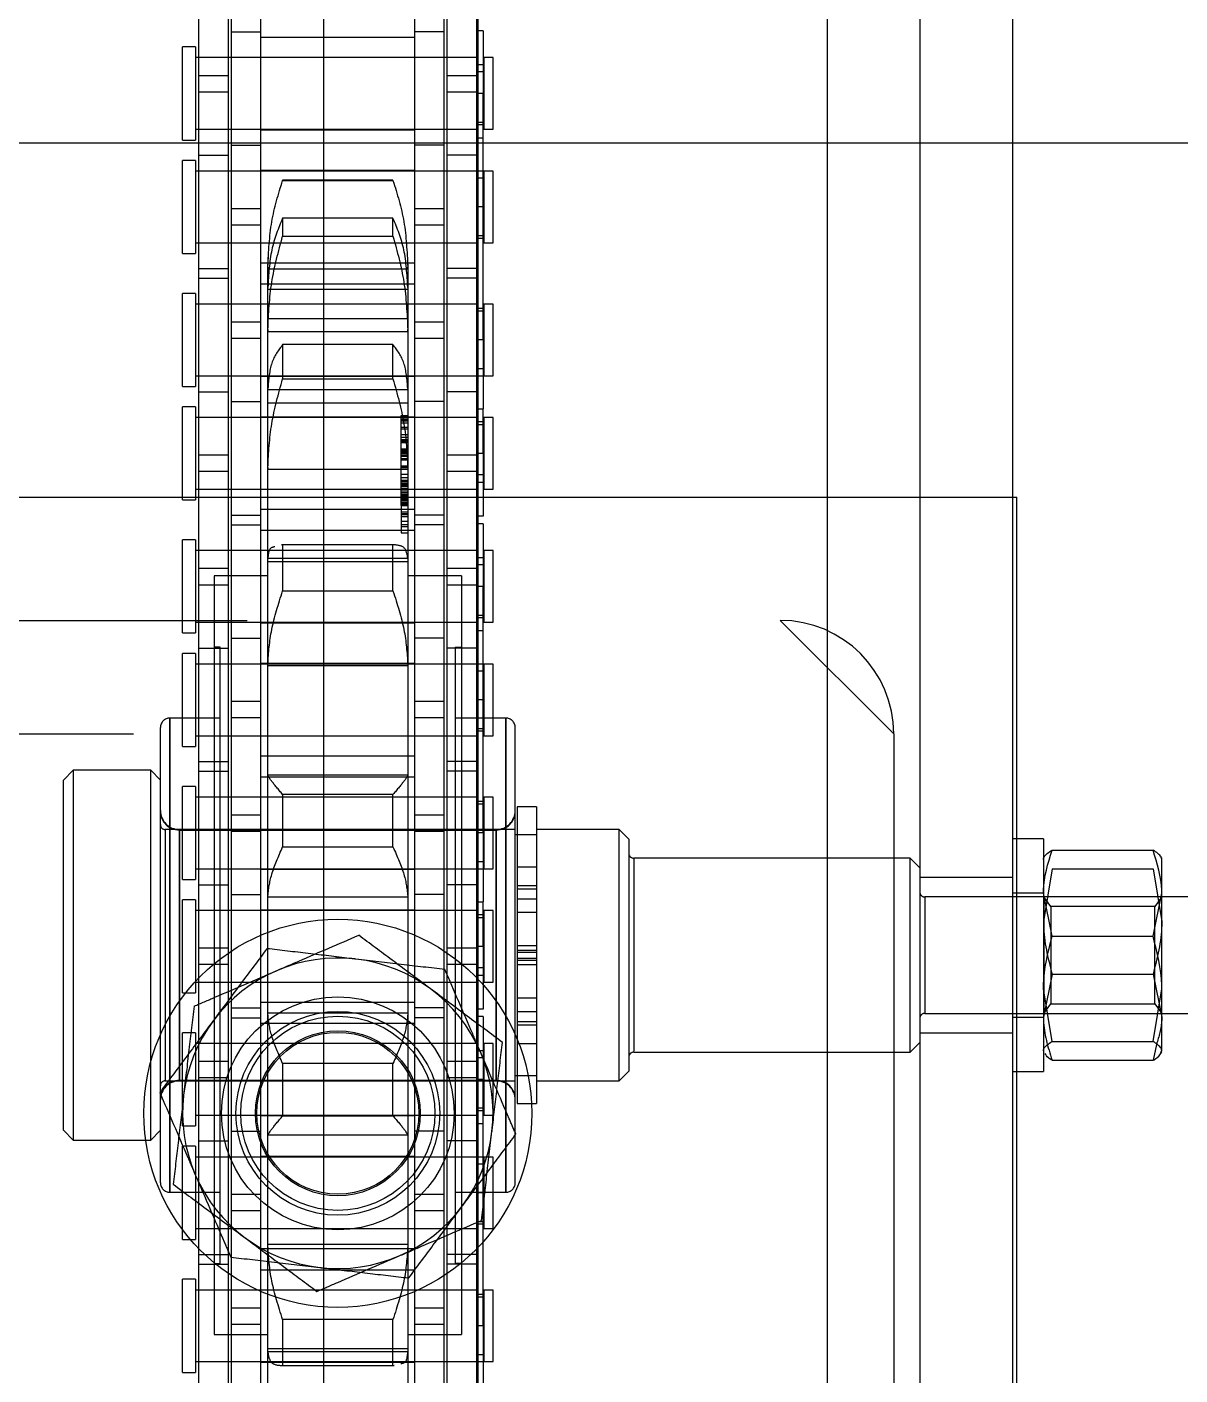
# Model space of a CAD drawing. Header units: metres. Extents: x 0 to 63075, y 0 to 44550.
# Drawn here: x 14339.3 to 14398.8, y 30267.8 to 30337.3 of the extents above; entities that cross this region are included whole.
import ezdxf

# ---------------------------------------------------------------- set-up
doc = ezdxf.new("R2010")
doc.units = ezdxf.units.M
doc.header["$LTSCALE"] = 75
doc.linetypes.add('HIDDEN2', pattern=[4.7625, 3.175, -1.5875])
for name, color, linetype in [('SDM', 7, 'Continuous'), ('SL4', 4, 'Continuous'), ('ST1', 7, 'HIDDEN2')]:
    doc.layers.add(name, color=color, linetype=linetype)

# ---------------------------------------------------------------- blocks, each defined once
blk = doc.blocks.new('A$Ca53c419a')
at = {"layer": 'SL4'}
for p, q in [((3669.713, 215.76), (4459.475, 215.76)), ((4619.715, 206.235), (3669.713, 206.235)), ((3848.975, 206), (3882.873, 206)), ((3882.873, 206.235), (3882.873, 204.635)), ((3894.873, 204.635), (3894.873, 206.235)), ((3894.873, 206), (3912.475, 206)), ((3912.475, 206.235), (3912.475, 206)), ((3930.725, 206.235), (3930.725, 162.75)), ((3894.873, 204.635), (3882.873, 204.635)), ((3884.431, 204.188), (3887.138, 204.635)), ((3889.845, 204.188), (3892.066, 204.635)), ((3893.945, 204.593), (3893.873, 204.635)), ((3883.458, 204.188), (3883.458, 198.982)), ((3884.431, 204.188), (3884.431, 198.982)), ((3889.845, 204.188), (3889.845, 198.982)), ((3894.287, 204.188), (3894.287, 198.982)), ((3884.278, 198.805), (3883.458, 198.982)), ((3884.431, 198.982), (3887.138, 198.535)), ((3889.845, 198.982), (3892.066, 198.535)), ((3883.8, 198.577), (3883.873, 198.535)), ((3883.944, 198.535), (3887.138, 198.535)), ((3885.873, 198.535), (3885.873, 191.5)), ((3887.138, 198.535), (3892.066, 198.535)), ((3891.873, 191.5), (3891.873, 198.535)), ((3892.066, 198.535), (3893.869, 198.535)), ((3893.873, 198.535), (3893.945, 198.577))]:
    blk.add_line(p, q, dxfattribs=at)
for points, knots in [([(3883.458, 204.188), (3883.498, 204.258), (3883.611, 204.449), (3883.729, 204.502), (3883.804, 204.536)], [0, 0, 0, 0, 0.360683, 1, 1, 1, 1]), ([(3883.944, 204.635), (3883.988, 204.628), (3884.153, 204.604), (3884.313, 204.364), (3884.431, 204.188)], [0, 0, 0, 0, 0.268634, 1, 1, 1, 1]), ([(3887.138, 204.635), (3887.202, 204.635), (3888.116, 204.628), (3889.012, 204.4), (3889.845, 204.188)], [0, 0, 0, 0, 0.070201, 1, 1, 1, 1]), ([(3892.066, 204.635), (3892.119, 204.635), (3892.869, 204.628), (3893.604, 204.4), (3894.287, 204.188)], [0, 0, 0, 0, 0.070201, 1, 1, 1, 1]), ([(3893.801, 204.635), (3893.845, 204.628), (3894.01, 204.604), (3894.17, 204.364), (3894.287, 204.188)], [0, 0, 0, 0, 0.268634, 1, 1, 1, 1]), ([(3883.458, 198.982), (3883.498, 198.914), (3883.657, 198.652), (3883.822, 198.585), (3883.944, 198.535)], [0, 0, 0, 0, 0.257551, 1, 1, 1, 1]), ([(3883.944, 198.535), (3883.988, 198.542), (3884.153, 198.566), (3884.313, 198.806), (3884.431, 198.982)], [0, 0, 0, 0, 0.268634, 1, 1, 1, 1]), ([(3887.138, 198.535), (3887.202, 198.535), (3888.116, 198.542), (3889.012, 198.77), (3889.845, 198.982)], [0, 0, 0, 0, 0.070201, 1, 1, 1, 1]), ([(3892.066, 198.535), (3892.119, 198.535), (3892.869, 198.542), (3893.604, 198.77), (3894.287, 198.982)], [0, 0, 0, 0, 0.070201, 1, 1, 1, 1]), ([(3893.801, 198.535), (3893.845, 198.542), (3894.01, 198.566), (3894.17, 198.806), (3894.287, 198.982)], [0, 0, 0, 0, 0.2686336, 1, 1, 1, 1])]:
    blk.add_open_spline(points, degree=3, knots=knots, dxfattribs=at)
at = {"layer": 'ST1'}
for p, q in [((3900.275, 489.65), (3900.275, 212.35)), ((3906.125, 483.8), (3906.125, 218.2)), ((3912.475, 281.235), (3912.475, 206.235)), ((3930.725, 281.235), (3930.725, 206.235)), ((3879.848, 255.145), (3879.348, 254.645)), ((3879.848, 255.145), (3897.898, 255.145)), ((3898.398, 254.645), (3897.898, 255.145)), ((3898.398, 254.645), (3879.348, 254.645)), ((3879.348, 254.645), (3879.348, 250.645)), ((3898.398, 250.645), (3898.398, 254.645)), ((3877.146, 250.145), (3900.599, 250.145)), ((3879.348, 250.645), (3898.398, 250.645)), ((3879.348, 250.645), (3879.848, 250.145)), ((3897.898, 250.145), (3898.398, 250.645)), ((3876.658, 249.656), (3876.658, 247.056)), ((3876.658, 249.656), (3901.088, 249.656)), ((3901.088, 249.656), (3876.658, 249.656)), ((3895.348, 249.895), (3882.398, 249.895)), ((3882.398, 249.895), (3882.398, 231.855)), ((3895.348, 231.855), (3895.348, 249.895)), ((3901.088, 247.056), (3901.088, 249.656)), ((3867.376, 249), (3872.173, 249)), ((3867.376, 249), (3867.376, 248.342)), ((3872.173, 248.342), (3872.173, 249)), ((3874.228, 249), (3879.025, 249)), ((3874.228, 249), (3874.228, 248.342)), ((3879.025, 248.342), (3879.025, 249)), ((3880.076, 249), (3884.873, 249)), ((3880.076, 249), (3880.076, 248.342)), ((3882.398, 249.168), (3882.398, 232.832)), ((3895.323, 249.168), (3882.422, 249.168)), ((3882.422, 232.832), (3882.422, 249.168)), ((3882.422, 249.168), (3895.323, 249.168)), ((3884.873, 248.342), (3884.873, 249)), ((3886.928, 249), (3891.725, 249)), ((3886.928, 249), (3886.928, 248.342)), ((3891.725, 248.342), (3891.725, 249)), ((3892.776, 249), (3897.573, 249)), ((3892.776, 249), (3892.776, 248.342)), ((3895.323, 249.168), (3895.323, 232.832)), ((3895.348, 232.832), (3895.348, 249.168)), ((3897.573, 248.342), (3897.573, 249)), ((3899.628, 249), (3904.425, 249)), ((3899.628, 249), (3899.628, 248.342)), ((3904.425, 248.342), (3904.425, 249)), ((3905.476, 249), (3910.273, 249)), ((3905.476, 249), (3905.476, 248.342)), ((3910.273, 248.342), (3910.273, 249)), ((3912.328, 249), (3917.125, 249)), ((3912.328, 249), (3912.328, 248.342)), ((3917.125, 248.342), (3917.125, 249)), ((3918.176, 249), (3922.973, 249)), ((3918.176, 249), (3918.176, 248.342)), ((3922.973, 248.342), (3922.973, 249)), ((3925.028, 249), (3929.825, 249)), ((3925.028, 249), (3925.028, 248.342)), ((3929.825, 248.342), (3929.825, 249)), ((3930.876, 249), (3935.673, 249)), ((3930.876, 249), (3930.876, 248.342)), ((3935.673, 248.342), (3935.673, 249)), ((3863.855, 248.157), (3872.95, 248.157)), ((3872.173, 248.342), (3867.376, 248.342)), ((3867.93, 248.342), (3867.93, 233.843)), ((3867.93, 248.157), (3867.93, 246.637)), ((3871.62, 233.843), (3871.62, 248.342)), ((3871.62, 246.637), (3871.62, 248.157)), ((3872.95, 248.157), (3872.95, 246.637)), ((3872.95, 248.157), (3879.3, 248.157)), ((3873.452, 248.157), (3873.452, 246.637)), ((3879.025, 248.342), (3874.228, 248.342)), ((3874.782, 248.342), (3874.782, 233.843)), ((3874.782, 248.157), (3874.782, 246.637)), ((3878.472, 233.843), (3878.472, 248.342)), ((3878.472, 246.637), (3878.472, 248.157)), ((3879.3, 248.157), (3879.3, 246.637)), ((3879.3, 248.157), (3888.395, 248.157)), ((3884.873, 248.342), (3880.076, 248.342)), ((3880.63, 248.342), (3880.63, 233.843)), ((3880.63, 248.157), (3880.63, 246.637)), ((3882.547, 246.637), (3882.547, 248.157)), ((3883.407, 248.157), (3883.407, 246.637)), ((3884.32, 233.843), (3884.32, 248.342)), ((3884.32, 246.637), (3884.32, 248.157)), ((3891.725, 248.342), (3886.928, 248.342)), ((3887.482, 248.342), (3887.482, 233.843)), ((3887.482, 248.157), (3887.482, 246.637)), ((3888.395, 248.157), (3889.255, 248.157)), ((3888.395, 246.637), (3888.395, 248.157)), ((3889.255, 248.157), (3898.35, 248.157)), ((3889.255, 248.157), (3889.255, 246.637)), ((3891.172, 233.843), (3891.172, 248.342)), ((3891.172, 246.637), (3891.172, 248.157)), ((3892.502, 248.157), (3892.502, 246.637)), ((3897.573, 248.342), (3892.776, 248.342)), ((3893.33, 248.342), (3893.33, 233.843)), ((3893.33, 248.157), (3893.33, 246.637)), ((3897.02, 233.843), (3897.02, 248.342)), ((3897.02, 246.637), (3897.02, 248.157)), ((3898.35, 248.157), (3898.35, 246.637)), ((3898.35, 248.157), (3904.7, 248.157)), ((3898.852, 248.157), (3898.852, 246.637)), ((3904.425, 248.342), (3899.628, 248.342)), ((3900.182, 248.342), (3900.182, 233.843)), ((3900.182, 248.157), (3900.182, 246.637)), ((3903.872, 233.843), (3903.872, 248.342)), ((3903.872, 246.637), (3903.872, 248.157)), ((3904.7, 248.157), (3904.7, 246.637)), ((3904.7, 248.157), (3913.795, 248.157)), ((3910.273, 248.342), (3905.476, 248.342)), ((3906.03, 248.342), (3906.03, 233.843)), ((3906.03, 248.157), (3906.03, 246.637)), ((3907.947, 246.637), (3907.947, 248.157)), ((3908.807, 248.157), (3908.807, 246.637)), ((3909.72, 233.843), (3909.72, 248.342)), ((3909.72, 246.637), (3909.72, 248.157)), ((3917.125, 248.342), (3912.328, 248.342)), ((3912.882, 248.342), (3912.882, 233.843)), ((3912.882, 248.157), (3912.882, 246.637)), ((3913.795, 248.157), (3914.655, 248.157)), ((3913.795, 246.637), (3913.795, 248.157)), ((3914.655, 248.157), (3923.75, 248.157)), ((3914.655, 248.157), (3914.655, 246.637)), ((3916.572, 233.843), (3916.572, 248.342)), ((3916.572, 246.637), (3916.572, 248.157)), ((3917.902, 248.157), (3917.902, 246.637)), ((3922.973, 248.342), (3918.176, 248.342)), ((3918.73, 248.342), (3918.73, 233.843)), ((3918.73, 248.157), (3918.73, 246.637)), ((3922.42, 233.843), (3922.42, 248.342)), ((3922.42, 246.637), (3922.42, 248.157)), ((3923.75, 248.157), (3923.75, 246.637)), ((3923.75, 248.157), (3930.1, 248.157)), ((3924.252, 248.157), (3924.252, 246.637)), ((3929.825, 248.342), (3925.028, 248.342)), ((3925.582, 248.342), (3925.582, 233.843)), ((3925.582, 248.157), (3925.582, 246.637)), ((3929.272, 233.843), (3929.272, 248.342)), ((3929.272, 246.637), (3929.272, 248.157)), ((3930.1, 248.157), (3930.1, 246.637)), ((3930.1, 248.157), (3939.195, 248.157)), ((3935.673, 248.342), (3930.876, 248.342)), ((3931.43, 248.342), (3931.43, 233.843)), ((3931.43, 248.157), (3931.43, 246.637)), ((3933.347, 246.637), (3933.347, 248.157)), ((3934.207, 248.157), (3934.207, 246.637)), ((3935.12, 233.843), (3935.12, 248.342)), ((3935.12, 246.637), (3935.12, 248.157)), ((3869.329, 247.375), (3869.329, 244.605)), ((3908.417, 247.375), (3869.329, 247.375)), ((3872.993, 247.375), (3872.993, 247.056)), ((3904.752, 247.056), (3904.752, 247.375)), ((3908.417, 244.605), (3908.417, 247.375)), ((3863.855, 246.637), (3872.95, 246.637)), ((3872.95, 246.637), (3879.3, 246.637)), ((3872.993, 247.056), (3904.752, 247.056)), ((3879.3, 246.637), (3888.395, 246.637)), ((3888.395, 246.637), (3889.255, 246.637)), ((3889.255, 246.637), (3898.35, 246.637)), ((3898.35, 246.637), (3904.7, 246.637)), ((3904.7, 246.637), (3913.795, 246.637)), ((3913.795, 246.637), (3914.655, 246.637)), ((3914.655, 246.637), (3923.75, 246.637)), ((3923.75, 246.637), (3930.1, 246.637)), ((3930.1, 246.637), (3939.195, 246.637)), ((3866.6, 246.485), (3875.695, 246.485)), ((3867.93, 246.485), (3867.93, 244.965)), ((3869.847, 244.965), (3869.847, 246.485)), ((3870.707, 246.485), (3870.707, 244.965)), ((3871.62, 244.965), (3871.62, 246.485)), ((3874.782, 246.485), (3874.782, 244.965)), ((3875.695, 246.485), (3876.555, 246.485)), ((3875.695, 244.965), (3875.695, 246.485)), ((3876.555, 246.485), (3885.65, 246.485)), ((3876.555, 246.485), (3876.555, 244.965)), ((3878.472, 244.965), (3878.472, 246.485)), ((3879.802, 246.485), (3879.802, 244.965)), ((3880.63, 246.485), (3880.63, 244.965)), ((3884.32, 244.965), (3884.32, 246.485)), ((3885.65, 246.485), (3885.65, 244.965)), ((3885.65, 246.485), (3892, 246.485)), ((3886.152, 246.485), (3886.152, 244.965)), ((3887.482, 246.485), (3887.482, 244.965)), ((3891.172, 244.965), (3891.172, 246.485)), ((3892, 246.485), (3892, 244.965)), ((3892, 246.485), (3901.095, 246.485)), ((3893.33, 246.485), (3893.33, 244.965)), ((3895.247, 244.965), (3895.247, 246.485)), ((3896.107, 246.485), (3896.107, 244.965)), ((3897.02, 244.965), (3897.02, 246.485)), ((3900.182, 246.485), (3900.182, 244.965)), ((3901.095, 246.485), (3901.955, 246.485)), ((3901.095, 244.965), (3901.095, 246.485)), ((3901.955, 246.485), (3911.05, 246.485)), ((3901.955, 246.485), (3901.955, 244.965)), ((3903.872, 244.965), (3903.872, 246.485)), ((3905.202, 246.485), (3905.202, 244.965)), ((3906.03, 246.485), (3906.03, 244.965)), ((3909.72, 244.965), (3909.72, 246.485)), ((3911.05, 246.485), (3911.05, 244.965)), ((3911.05, 246.485), (3917.4, 246.485)), ((3911.552, 246.485), (3911.552, 244.965)), ((3912.882, 246.485), (3912.882, 244.965)), ((3916.572, 244.965), (3916.572, 246.485)), ((3917.4, 246.485), (3917.4, 244.965)), ((3917.4, 246.485), (3926.495, 246.485)), ((3918.73, 246.485), (3918.73, 244.965)), ((3920.647, 244.965), (3920.647, 246.485)), ((3921.507, 246.485), (3921.507, 244.965)), ((3922.42, 244.965), (3922.42, 246.485)), ((3925.582, 246.485), (3925.582, 244.965)), ((3926.495, 246.485), (3927.355, 246.485)), ((3926.495, 244.965), (3926.495, 246.485)), ((3927.355, 246.485), (3936.45, 246.485)), ((3927.355, 246.485), (3927.355, 244.965)), ((3929.272, 244.965), (3929.272, 246.485)), ((3930.602, 246.485), (3930.602, 244.965)), ((3931.43, 246.485), (3931.43, 244.965)), ((3935.12, 244.965), (3935.12, 246.485)), ((3936.45, 246.485), (3936.45, 244.965)), ((3936.45, 246.485), (3942.8, 246.485)), ((3863.853, 244.605), (3868.398, 244.605)), ((3866.6, 244.965), (3875.695, 244.965)), ((3867.887, 237.035), (3867.887, 244.965)), ((3867.93, 244.965), (3867.93, 237.035)), ((3868.398, 244.605), (3873.88, 244.605)), ((3868.437, 237.395), (3868.437, 244.605)), ((3868.587, 237.395), (3868.587, 244.605)), ((3871.62, 237.035), (3871.62, 244.965)), ((3872.667, 244.965), (3872.667, 237.035)), ((3873.735, 237.035), (3873.735, 244.965)), ((3873.88, 244.605), (3873.968, 244.605)), ((3873.968, 237.395), (3873.968, 244.605)), ((3873.968, 244.605), (3879.591, 244.605)), ((3874.782, 244.965), (3874.782, 237.035)), ((3875.695, 244.965), (3876.555, 244.965)), ((3876.555, 244.965), (3885.65, 244.965)), ((3878.472, 237.035), (3878.472, 244.965)), ((3878.515, 244.965), (3878.515, 237.035)), ((3879.591, 237.395), (3879.591, 244.605)), ((3879.591, 244.605), (3879.597, 244.605)), ((3879.597, 244.605), (3885.831, 244.605)), ((3880.587, 237.035), (3880.587, 244.965)), ((3880.63, 244.965), (3880.63, 237.035)), ((3884.32, 237.035), (3884.32, 244.965)), ((3885.367, 244.965), (3885.367, 237.035)), ((3885.65, 244.965), (3892, 244.965)), ((3885.831, 244.605), (3885.881, 244.605)), ((3885.881, 237.395), (3885.881, 244.605)), ((3885.881, 244.605), (3891.864, 244.605)), ((3886.435, 237.035), (3886.435, 244.965)), ((3887.482, 244.965), (3887.482, 237.035)), ((3891.172, 237.035), (3891.172, 244.965)), ((3891.215, 244.965), (3891.215, 237.035)), ((3891.864, 237.395), (3891.864, 244.605)), ((3891.864, 244.605), (3891.914, 244.605)), ((3891.914, 244.605), (3898.148, 244.605)), ((3892, 244.965), (3901.095, 244.965)), ((3893.287, 237.035), (3893.287, 244.965)), ((3893.33, 244.965), (3893.33, 237.035)), ((3897.02, 237.035), (3897.02, 244.965)), ((3898.067, 244.965), (3898.067, 237.035)), ((3898.148, 244.605), (3898.154, 244.605)), ((3898.154, 237.395), (3898.154, 244.605)), ((3898.154, 244.605), (3903.777, 244.605)), ((3899.135, 237.035), (3899.135, 244.965)), ((3900.182, 244.965), (3900.182, 237.035)), ((3901.095, 244.965), (3901.955, 244.965)), ((3901.955, 244.965), (3911.05, 244.965)), ((3903.777, 237.395), (3903.777, 244.605)), ((3903.777, 244.605), (3903.865, 244.605)), ((3903.865, 244.605), (3909.347, 244.605)), ((3903.872, 237.035), (3903.872, 244.965)), ((3903.915, 244.965), (3903.915, 237.035)), ((3905.987, 237.035), (3905.987, 244.965)), ((3906.03, 244.965), (3906.03, 237.035)), ((3909.158, 244.605), (3909.158, 237.395)), ((3909.308, 237.395), (3909.308, 244.605)), ((3909.347, 244.605), (3913.892, 244.605)), ((3909.72, 237.035), (3909.72, 244.965)), ((3910.767, 244.965), (3910.767, 237.035)), ((3911.05, 244.965), (3917.4, 244.965)), ((3911.835, 237.035), (3911.835, 244.965)), ((3912.882, 244.965), (3912.882, 237.035)), ((3913.892, 237.395), (3913.892, 244.605)), ((3913.892, 244.605), (3914.007, 244.605)), ((3914.007, 244.605), (3913.892, 244.605)), ((3914.007, 244.605), (3918.076, 244.605)), ((3916.572, 237.035), (3916.572, 244.965)), ((3916.615, 244.965), (3916.615, 237.035)), ((3917.328, 244.605), (3917.328, 237.395)), ((3917.4, 244.965), (3926.495, 244.965)), ((3917.997, 237.395), (3917.997, 244.605)), ((3918.076, 244.605), (3920.989, 244.605)), ((3918.687, 237.035), (3918.687, 244.965)), ((3918.73, 244.965), (3918.73, 237.035)), ((3920.989, 237.395), (3920.989, 244.605)), ((3920.989, 244.605), (3921.118, 244.605)), ((3921.118, 244.605), (3920.989, 244.605)), ((3921.118, 244.605), (3923.283, 244.605)), ((3921.675, 244.605), (3921.675, 237.395)), ((3922.42, 237.035), (3922.42, 244.965)), ((3923.174, 237.395), (3923.174, 244.605)), ((3923.283, 244.605), (3924.213, 244.605)), ((3923.467, 244.965), (3923.467, 237.035)), ((3924.213, 237.395), (3924.213, 244.605)), ((3924.213, 244.605), (3924.339, 244.605)), ((3924.339, 244.605), (3924.213, 244.605)), ((3924.339, 244.605), (3924.48, 244.605)), ((3924.976, 244.595), (3924.48, 244.605)), ((3924.535, 237.035), (3924.535, 244.965)), ((3925.582, 244.965), (3925.582, 237.035)), ((3926.495, 244.965), (3927.355, 244.965)), ((3927.355, 244.965), (3936.45, 244.965)), ((3929.272, 237.035), (3929.272, 244.965)), ((3929.315, 244.965), (3929.315, 237.035)), ((3931.387, 237.035), (3931.387, 244.965)), ((3931.43, 244.965), (3931.43, 237.035)), ((3935.12, 237.035), (3935.12, 244.965)), ((3936.167, 244.965), (3936.167, 237.035)), ((3936.45, 244.965), (3942.8, 244.965)), ((3867.724, 243.901), (3867.724, 238.099)), ((3870.102, 243.843), (3867.726, 243.843)), ((3867.726, 243.843), (3867.726, 238.157)), ((3870.102, 238.157), (3870.102, 243.843)), ((3883.292, 243.843), (3880.59, 243.843)), ((3880.59, 243.843), (3880.59, 238.157)), ((3883.292, 238.157), (3883.292, 243.843)), ((3894.453, 243.843), (3894.453, 238.157)), ((3897.155, 243.843), (3894.453, 243.843)), ((3897.155, 238.157), (3897.155, 243.843)), ((3907.643, 243.843), (3907.643, 238.157)), ((3910.019, 243.843), (3907.643, 243.843)), ((3910.019, 243.843), (3910.003, 243.901)), ((3910.019, 238.157), (3910.019, 243.843)), ((3910.021, 238.099), (3910.021, 243.901)), ((3918.569, 243.843), (3918.569, 238.157)), ((3920.332, 243.843), (3918.569, 243.843)), ((3920.332, 238.157), (3920.332, 243.843)), ((3925.913, 243.843), (3925.913, 238.157)), ((3926.851, 243.843), (3925.913, 243.843)), ((3926.851, 238.157), (3926.851, 243.843)), ((3928.789, 243.843), (3928.789, 238.157)), ((3928.813, 243.843), (3928.789, 243.843)), ((3928.813, 238.157), (3928.813, 243.843)), ((3830.725, 241.718), (4058.115, 241.718)), ((3867.726, 238.157), (3870.102, 238.157)), ((3867.726, 238.157), (3867.742, 238.099)), ((3880.59, 238.157), (3883.292, 238.157)), ((3894.453, 238.157), (3897.155, 238.157)), ((3907.643, 238.157), (3910.019, 238.157)), ((3911.473, 237.73), (3910.634, 237.73)), ((3910.634, 237.73), (3910.634, 237.395)), ((3910.968, 237.73), (3910.968, 237.395)), ((3911.071, 237.73), (3911.071, 237.395)), ((3911.242, 237.73), (3911.242, 237.395)), ((3911.626, 237.73), (3911.473, 237.73)), ((3911.473, 237.73), (3911.473, 237.395)), ((3911.577, 237.73), (3911.577, 237.395)), ((3912.04, 237.73), (3911.626, 237.73)), ((3911.626, 237.73), (3911.626, 237.395)), ((3911.717, 237.73), (3911.717, 237.395)), ((3912.04, 237.73), (3914.47, 237.73)), ((3912.04, 237.73), (3912.04, 237.395)), ((3912.099, 237.73), (3912.099, 237.395)), ((3912.1, 237.73), (3912.1, 237.395)), ((3912.151, 237.73), (3912.151, 237.395)), ((3912.163, 237.73), (3912.163, 237.395)), ((3912.164, 237.73), (3912.164, 237.395)), ((3912.222, 237.73), (3912.222, 237.395)), ((3912.298, 237.73), (3912.298, 237.395)), ((3912.307, 237.73), (3912.307, 237.395)), ((3912.337, 237.73), (3912.337, 237.395)), ((3912.412, 237.73), (3912.412, 237.395)), ((3912.415, 237.73), (3912.415, 237.395)), ((3912.423, 237.73), (3912.423, 237.395)), ((3912.435, 237.73), (3912.435, 237.395)), ((3912.529, 237.73), (3912.529, 237.395)), ((3912.548, 237.73), (3912.548, 237.395)), ((3912.556, 237.73), (3912.556, 237.395)), ((3912.625, 237.73), (3912.625, 237.395)), ((3912.718, 237.73), (3912.718, 237.395)), ((3912.802, 237.73), (3912.802, 237.395)), ((3912.881, 237.73), (3912.881, 237.395)), ((3912.93, 237.73), (3912.93, 237.395)), ((3913.034, 237.73), (3913.034, 237.395)), ((3913.066, 237.73), (3913.066, 237.395)), ((3913.068, 237.73), (3913.068, 237.395)), ((3913.102, 237.73), (3913.102, 237.395)), ((3913.14, 237.73), (3913.14, 237.395)), ((3913.175, 237.73), (3913.175, 237.395)), ((3913.178, 237.73), (3913.178, 237.395)), ((3913.204, 237.73), (3913.204, 237.395)), ((3913.207, 237.73), (3913.207, 237.395)), ((3913.295, 237.73), (3913.295, 237.395)), ((3913.309, 237.73), (3913.309, 237.395)), ((3913.326, 237.73), (3913.326, 237.395)), ((3913.344, 237.73), (3913.344, 237.395)), ((3913.353, 237.73), (3913.353, 237.395)), ((3913.486, 237.73), (3913.486, 237.395)), ((3913.646, 237.395), (3913.646, 237.73)), ((3913.98, 237.395), (3913.98, 237.73)), ((3914.029, 237.73), (3914.029, 237.395)), ((3914.09, 237.73), (3914.09, 237.395)), ((3914.389, 237.73), (3914.389, 237.395)), ((3914.43, 237.73), (3914.43, 237.395)), ((3914.451, 237.73), (3914.451, 237.395)), ((3914.47, 237.73), (3914.86, 237.73)), ((3914.47, 237.73), (3914.47, 237.395)), ((3914.579, 237.73), (3914.579, 237.395)), ((3914.625, 237.73), (3914.625, 237.395)), ((3914.705, 237.73), (3914.705, 237.395)), ((3914.76, 237.73), (3914.76, 237.395)), ((3914.814, 237.73), (3914.814, 237.395)), ((3914.832, 237.73), (3914.832, 237.395)), ((3914.853, 237.73), (3914.853, 237.395)), ((3914.86, 237.73), (3914.86, 237.395)), ((3914.86, 237.73), (3915.707, 237.73)), ((3914.932, 237.73), (3914.932, 237.395)), ((3914.956, 237.73), (3914.956, 237.395)), ((3915.291, 237.73), (3915.291, 237.395)), ((3915.317, 237.73), (3915.317, 237.395)), ((3915.364, 237.73), (3915.364, 237.395)), ((3915.401, 237.73), (3915.401, 237.395)), ((3915.449, 237.73), (3915.449, 237.395)), ((3915.571, 237.73), (3915.571, 237.395)), ((3915.707, 237.73), (3915.707, 237.395)), ((3915.707, 237.73), (3915.989, 237.73)), ((3915.989, 237.73), (3916.074, 237.73)), ((3915.989, 237.73), (3915.989, 237.395)), ((3916.074, 237.73), (3916.074, 237.395)), ((3916.074, 237.73), (3916.398, 237.73)), ((3916.308, 237.73), (3916.308, 237.395)), ((3916.398, 237.73), (3916.398, 237.395)), ((3916.398, 237.73), (3916.434, 237.73)), ((3916.434, 237.73), (3916.434, 237.395)), ((3916.434, 237.73), (3916.641, 237.73)), ((3916.477, 237.73), (3916.477, 237.395)), ((3916.514, 237.73), (3916.514, 237.395)), ((3916.632, 237.73), (3916.632, 237.395)), ((3916.641, 237.73), (3916.641, 237.395)), ((3916.641, 237.73), (3916.677, 237.73)), ((3916.662, 237.73), (3916.662, 237.395)), ((3916.677, 237.73), (3916.677, 237.395)), ((3918.569, 238.157), (3920.332, 238.157)), ((3925.913, 238.157), (3926.851, 238.157)), ((3928.789, 238.157), (3928.813, 238.157)), ((3868.398, 237.395), (3863.853, 237.395)), ((3866.6, 237.035), (3875.695, 237.035)), ((3867.93, 237.035), (3867.93, 235.515)), ((3873.88, 237.395), (3868.398, 237.395)), ((3869.329, 237.395), (3869.329, 234.625)), ((3869.847, 235.515), (3869.847, 237.035)), ((3870.707, 237.035), (3870.707, 235.515)), ((3871.62, 235.515), (3871.62, 237.035)), ((3873.968, 237.395), (3873.88, 237.395)), ((3879.591, 237.395), (3873.968, 237.395)), ((3874.782, 237.035), (3874.782, 235.515)), ((3875.695, 237.035), (3876.555, 237.035)), ((3875.695, 235.515), (3875.695, 237.035)), ((3876.555, 237.035), (3885.65, 237.035)), ((3876.555, 237.035), (3876.555, 235.515)), ((3878.472, 235.515), (3878.472, 237.035)), ((3879.597, 237.395), (3879.591, 237.395)), ((3885.831, 237.395), (3879.597, 237.395)), ((3879.802, 235.515), (3879.802, 237.035)), ((3880.63, 237.035), (3880.63, 235.515)), ((3884.32, 235.515), (3884.32, 237.035)), ((3885.65, 235.515), (3885.65, 237.035)), ((3885.65, 237.035), (3892, 237.035)), ((3885.881, 237.395), (3885.831, 237.395)), ((3891.864, 237.395), (3885.881, 237.395)), ((3886.152, 235.515), (3886.152, 237.035)), ((3887.482, 237.035), (3887.482, 235.515)), ((3891.172, 235.515), (3891.172, 237.035)), ((3891.914, 237.395), (3891.864, 237.395)), ((3898.148, 237.395), (3891.914, 237.395)), ((3892, 235.515), (3892, 237.035)), ((3892, 237.035), (3901.095, 237.035)), ((3893.33, 237.035), (3893.33, 235.515)), ((3895.247, 235.515), (3895.247, 237.035)), ((3896.107, 237.035), (3896.107, 235.515)), ((3897.02, 235.515), (3897.02, 237.035)), ((3898.154, 237.395), (3898.148, 237.395)), ((3903.777, 237.395), (3898.154, 237.395)), ((3900.182, 237.035), (3900.182, 235.515)), ((3901.095, 237.035), (3901.955, 237.035)), ((3901.095, 235.515), (3901.095, 237.035)), ((3901.955, 237.035), (3911.05, 237.035)), ((3901.955, 237.035), (3901.955, 235.515)), ((3903.865, 237.395), (3903.777, 237.395)), ((3909.347, 237.395), (3903.865, 237.395)), ((3903.872, 235.515), (3903.872, 237.035)), ((3905.202, 235.515), (3905.202, 237.035)), ((3906.03, 237.035), (3906.03, 235.515)), ((3908.417, 234.625), (3908.417, 237.395)), ((3913.892, 237.395), (3909.347, 237.395)), ((3909.72, 235.515), (3909.72, 237.035)), ((3911.05, 235.515), (3911.05, 237.035)), ((3911.05, 237.035), (3917.4, 237.035)), ((3911.552, 235.515), (3911.552, 237.035)), ((3912.882, 237.035), (3912.882, 235.515)), ((3914.007, 237.395), (3913.892, 237.395)), ((3918.076, 237.395), (3914.007, 237.395)), ((3916.572, 235.515), (3916.572, 237.035)), ((3917.4, 235.515), (3917.4, 237.035)), ((3917.4, 237.035), (3926.495, 237.035)), ((3920.989, 237.395), (3918.076, 237.395)), ((3918.73, 237.035), (3918.73, 235.515)), ((3920.647, 235.515), (3920.647, 237.035)), ((3921.118, 237.395), (3920.989, 237.395)), ((3920.989, 237.395), (3921.118, 237.395)), ((3923.283, 237.395), (3921.118, 237.395)), ((3921.507, 237.035), (3921.507, 235.515)), ((3922.42, 235.515), (3922.42, 237.035)), ((3924.213, 237.395), (3923.283, 237.395)), ((3924.339, 237.395), (3924.213, 237.395)), ((3924.213, 237.395), (3924.339, 237.395)), ((3924.48, 237.395), (3924.339, 237.395)), ((3925.582, 237.035), (3925.582, 235.515)), ((3926.495, 237.035), (3927.355, 237.035)), ((3926.495, 235.515), (3926.495, 237.035)), ((3927.355, 237.035), (3936.45, 237.035)), ((3927.355, 237.035), (3927.355, 235.515)), ((3929.272, 235.515), (3929.272, 237.035)), ((3930.602, 235.515), (3930.602, 237.035)), ((3931.43, 237.035), (3931.43, 235.515)), ((3935.12, 235.515), (3935.12, 237.035)), ((3936.45, 235.515), (3936.45, 237.035)), ((3936.45, 237.035), (3942.8, 237.035)), ((3866.6, 235.515), (3875.695, 235.515)), ((3875.695, 235.515), (3876.555, 235.515)), ((3876.555, 235.515), (3885.65, 235.515)), ((3885.65, 235.515), (3892, 235.515)), ((3892, 235.515), (3901.095, 235.515)), ((3901.095, 235.515), (3901.955, 235.515)), ((3901.955, 235.515), (3911.05, 235.515)), ((3911.05, 235.515), (3917.4, 235.515)), ((3917.4, 235.515), (3926.495, 235.515)), ((3926.495, 235.515), (3927.355, 235.515)), ((3927.355, 235.515), (3936.45, 235.515)), ((3936.45, 235.515), (3942.8, 235.515)), ((3863.855, 235.363), (3872.95, 235.363)), ((3867.93, 235.363), (3867.93, 233.511)), ((3871.62, 233.843), (3871.62, 235.363)), ((3872.95, 233.843), (3872.95, 235.363)), ((3872.95, 235.363), (3879.3, 235.363)), ((3872.993, 234.625), (3872.993, 234.944)), ((3904.752, 234.944), (3872.993, 234.944)), ((3873.452, 233.843), (3873.452, 235.363)), ((3874.782, 235.363), (3874.782, 233.843)), ((3876.658, 234.944), (3876.658, 232.344)), ((3878.472, 233.511), (3878.472, 235.363)), ((3879.3, 233.843), (3879.3, 235.363)), ((3879.3, 235.363), (3888.395, 235.363)), ((3880.63, 235.363), (3880.63, 233.843)), ((3882.547, 233.843), (3882.547, 235.363)), ((3883.407, 235.363), (3883.407, 233.843)), ((3884.32, 233.843), (3884.32, 235.363)), ((3887.482, 235.363), (3887.482, 233.843)), ((3888.395, 235.363), (3889.255, 235.363)), ((3888.395, 233.843), (3888.395, 235.363)), ((3889.255, 235.363), (3898.35, 235.363)), ((3889.255, 235.363), (3889.255, 233.843)), ((3891.172, 233.843), (3891.172, 235.363)), ((3892.502, 233.843), (3892.502, 235.363)), ((3893.33, 235.363), (3893.33, 233.511)), ((3897.02, 233.843), (3897.02, 235.363)), ((3898.35, 233.843), (3898.35, 235.363)), ((3898.35, 235.363), (3904.7, 235.363)), ((3898.852, 233.843), (3898.852, 235.363)), ((3900.182, 235.363), (3900.182, 233.843)), ((3901.088, 232.344), (3901.088, 234.944)), ((3903.872, 233.511), (3903.872, 235.363)), ((3904.7, 233.843), (3904.7, 235.363)), ((3904.7, 235.363), (3913.795, 235.363)), ((3904.752, 234.944), (3904.752, 234.625)), ((3906.03, 235.363), (3906.03, 233.843)), ((3907.947, 233.843), (3907.947, 235.363)), ((3908.807, 235.363), (3908.807, 233.843)), ((3909.72, 233.843), (3909.72, 235.363)), ((3912.882, 235.363), (3912.882, 233.843)), ((3913.795, 235.363), (3914.655, 235.363)), ((3913.795, 233.843), (3913.795, 235.363)), ((3914.655, 235.363), (3923.75, 235.363)), ((3914.655, 235.363), (3914.655, 233.843)), ((3916.572, 233.843), (3916.572, 235.363)), ((3917.902, 233.843), (3917.902, 235.363)), ((3918.73, 235.363), (3918.73, 233.511)), ((3922.42, 233.843), (3922.42, 235.363)), ((3923.75, 233.843), (3923.75, 235.363)), ((3923.75, 235.363), (3930.1, 235.363)), ((3924.252, 233.843), (3924.252, 235.363)), ((3925.582, 235.363), (3925.582, 233.843)), ((3929.272, 233.511), (3929.272, 235.363)), ((3930.1, 233.843), (3930.1, 235.363)), ((3930.1, 235.363), (3939.195, 235.363)), ((3931.43, 235.363), (3931.43, 233.843)), ((3933.347, 233.843), (3933.347, 235.363)), ((3934.207, 235.363), (3934.207, 233.843)), ((3935.12, 233.843), (3935.12, 235.363)), ((3908.417, 234.625), (3869.329, 234.625)), ((4058.177, 233.78), (3830.725, 233.78)), ((3863.855, 233.843), (3872.95, 233.843)), ((3869.775, 233.511), (3866.223, 233.511)), ((3871.62, 233.474), (3867.93, 233.474)), ((3867.93, 233.474), (3867.93, 233)), ((3868.299, 233.843), (3868.299, 233.474)), ((3869.775, 233.511), (3869.775, 233.843)), ((3869.775, 233.511), (3882.475, 233.511)), ((3871.251, 233.474), (3871.251, 233.843)), ((3871.394, 233.511), (3871.394, 233.843)), ((3871.62, 233), (3871.62, 233.474)), ((3872.95, 233.843), (3879.3, 233.843)), ((3878.472, 233.474), (3874.782, 233.474)), ((3874.782, 233.474), (3874.782, 233)), ((3875.008, 233.511), (3875.008, 233.843)), ((3875.151, 233.843), (3875.151, 233.474)), ((3876.627, 233.511), (3876.627, 233.843)), ((3878.103, 233.474), (3878.103, 233.843)), ((3878.472, 233), (3878.472, 233.474)), ((3879.3, 233.843), (3888.395, 233.843)), ((3880.179, 233.511), (3880.179, 233.843)), ((3884.32, 233.474), (3880.63, 233.474)), ((3880.63, 233.474), (3880.63, 233)), ((3880.856, 233.511), (3880.856, 233.843)), ((3880.999, 233.843), (3880.999, 233.474)), ((3882.475, 233.511), (3882.475, 233.843)), ((3885.706, 233.511), (3882.475, 233.511)), ((3883.582, 233.511), (3883.582, 233.843)), ((3883.951, 233.474), (3883.951, 233.843)), ((3884.32, 233), (3884.32, 233.474)), ((3885.706, 233.511), (3885.706, 233.843)), ((3886.096, 233.511), (3886.096, 233.843)), ((3889.327, 233.511), (3886.096, 233.511)), ((3891.172, 233.474), (3887.482, 233.474)), ((3887.482, 233.474), (3887.482, 233)), ((3887.851, 233.843), (3887.851, 233.474)), ((3888.22, 233.511), (3888.22, 233.843)), ((3888.395, 233.843), (3889.255, 233.843)), ((3889.255, 233.843), (3898.35, 233.843)), ((3889.327, 233.511), (3889.327, 233.843)), ((3889.327, 233.511), (3891.623, 233.511)), ((3890.803, 233.474), (3890.803, 233.843)), ((3890.946, 233.511), (3890.946, 233.843)), ((3891.172, 233), (3891.172, 233.474)), ((3891.623, 233.843), (3891.623, 233.511)), ((3895.175, 233.511), (3891.623, 233.511)), ((3897.02, 233.474), (3893.33, 233.474)), ((3893.33, 233.474), (3893.33, 233)), ((3893.699, 233.843), (3893.699, 233.474)), ((3895.175, 233.511), (3895.175, 233.843)), ((3895.175, 233.511), (3907.875, 233.511)), ((3896.651, 233.474), (3896.651, 233.843)), ((3896.794, 233.511), (3896.794, 233.843)), ((3897.02, 233), (3897.02, 233.474)), ((3898.35, 233.843), (3904.7, 233.843)), ((3903.872, 233.474), (3900.182, 233.474)), ((3900.182, 233.474), (3900.182, 233)), ((3900.408, 233.511), (3900.408, 233.843)), ((3900.551, 233.843), (3900.551, 233.474)), ((3902.027, 233.511), (3902.027, 233.843)), ((3903.503, 233.474), (3903.503, 233.843)), ((3903.872, 233), (3903.872, 233.474)), ((3904.7, 233.843), (3913.795, 233.843)), ((3905.579, 233.511), (3905.579, 233.843)), ((3909.72, 233.474), (3906.03, 233.474)), ((3906.03, 233.474), (3906.03, 233)), ((3906.256, 233.511), (3906.256, 233.843)), ((3906.399, 233.843), (3906.399, 233.474)), ((3907.875, 233.511), (3907.875, 233.843)), ((3911.106, 233.511), (3907.875, 233.511)), ((3908.982, 233.511), (3908.982, 233.843)), ((3909.351, 233.474), (3909.351, 233.843)), ((3909.72, 233), (3909.72, 233.474)), ((3911.106, 233.511), (3911.106, 233.843)), ((3911.496, 233.511), (3911.496, 233.843)), ((3914.727, 233.511), (3911.496, 233.511)), ((3916.572, 233.474), (3912.882, 233.474)), ((3912.882, 233.474), (3912.882, 233)), ((3913.251, 233.843), (3913.251, 233.474)), ((3913.62, 233.511), (3913.62, 233.843)), ((3913.795, 233.843), (3914.655, 233.843)), ((3914.655, 233.843), (3923.75, 233.843)), ((3914.727, 233.511), (3914.727, 233.843)), ((3914.727, 233.511), (3917.023, 233.511)), ((3916.203, 233.474), (3916.203, 233.843)), ((3916.346, 233.511), (3916.346, 233.843)), ((3916.572, 233), (3916.572, 233.474)), ((3917.023, 233.843), (3917.023, 233.511)), ((3920.575, 233.511), (3917.023, 233.511)), ((3922.42, 233.474), (3918.73, 233.474)), ((3918.73, 233.474), (3918.73, 233)), ((3919.099, 233.843), (3919.099, 233.474)), ((3920.575, 233.511), (3920.575, 233.843)), ((3920.575, 233.511), (3933.275, 233.511)), ((3922.051, 233.474), (3922.051, 233.843)), ((3922.194, 233.511), (3922.194, 233.843)), ((3922.42, 233), (3922.42, 233.474)), ((3923.75, 233.843), (3930.1, 233.843)), ((3929.272, 233.474), (3925.582, 233.474)), ((3925.582, 233.474), (3925.582, 233)), ((3925.808, 233.511), (3925.808, 233.843)), ((3925.951, 233.843), (3925.951, 233.474)), ((3927.427, 233.511), (3927.427, 233.843)), ((3928.903, 233.474), (3928.903, 233.843)), ((3929.272, 233), (3929.272, 233.474)), ((3930.1, 233.843), (3939.195, 233.843)), ((3930.979, 233.511), (3930.979, 233.843)), ((3935.12, 233.474), (3931.43, 233.474)), ((3931.43, 233.474), (3931.43, 233)), ((3931.656, 233.511), (3931.656, 233.843)), ((3931.799, 233.843), (3931.799, 233.474)), ((3933.275, 233.511), (3933.275, 233.843)), ((3936.506, 233.511), (3933.275, 233.511)), ((3934.382, 233.511), (3934.382, 233.843)), ((3934.751, 233.474), (3934.751, 233.843)), ((3935.12, 233), (3935.12, 233.474)), ((3936.506, 233.511), (3936.506, 233.843)), ((3867.93, 233), (3871.62, 233)), ((3874.782, 233), (3878.472, 233)), ((3880.63, 233), (3884.32, 233)), ((3895.323, 232.832), (3882.422, 232.832)), ((3882.422, 232.832), (3895.323, 232.832)), ((3887.482, 233), (3891.172, 233)), ((3893.33, 233), (3897.02, 233)), ((3900.182, 233), (3903.872, 233)), ((3906.03, 233), (3909.72, 233)), ((3912.882, 233), (3916.572, 233)), ((3918.73, 233), (3922.42, 233)), ((3925.582, 233), (3929.272, 233)), ((3931.43, 233), (3935.12, 233)), ((3876.658, 232.344), (3901.088, 232.344)), ((3901.088, 232.344), (3876.658, 232.344)), ((3877.146, 231.855), (3900.599, 231.855)), ((3896.516, 231.755), (3881.229, 231.755)), ((3881.229, 231.755), (3881.229, 230.755)), ((3882.673, 231.855), (3882.673, 230.755)), ((3882.673, 231.755), (3882.673, 230.755)), ((3884.325, 231.755), (3884.325, 230.755)), ((3885.276, 231.755), (3885.276, 230.755)), ((3885.451, 231.755), (3885.451, 230.755)), ((3885.968, 231.755), (3885.968, 230.755)), ((3886.673, 231.755), (3886.673, 230.755)), ((3888.373, 230.755), (3888.373, 231.755)), ((3888.623, 231.755), (3888.623, 230.755)), ((3888.711, 231.755), (3888.711, 230.755)), ((3889.034, 231.755), (3889.034, 230.755)), ((3889.123, 231.755), (3889.123, 230.755)), ((3889.373, 231.755), (3889.373, 230.755)), ((3891.073, 230.755), (3891.073, 231.755)), ((3891.777, 231.755), (3891.777, 230.755)), ((3892.294, 231.755), (3892.294, 230.755)), ((3892.469, 231.755), (3892.469, 230.755)), ((3893.42, 231.755), (3893.42, 230.755)), ((3895.073, 230.755), (3895.073, 231.855)), ((3895.073, 230.755), (3895.073, 231.755)), ((3896.516, 230.755), (3896.516, 231.755)), ((3896.516, 230.755), (3881.229, 230.755)), ((3882.398, 230.755), (3882.398, 226.5)), ((3895.348, 226.5), (3895.348, 230.755)), ((3882.398, 226.5), (3895.348, 226.5)), ((3882.398, 226.5), (3882.898, 226)), ((3894.848, 226), (3895.348, 226.5)), ((3894.848, 226), (3882.898, 226)), ((3883.873, 225.75), (3883.873, 211.5)), ((3893.873, 225.75), (3883.919, 225.75)), ((3893.873, 211.5), (3893.873, 225.75)), ((3900.275, 212.35), (3906.125, 218.2)), ((3669.713, 215.76), (4459.475, 215.76)), ((3900.275, 212.35), (3854.825, 212.35)), ((3883.873, 211.5), (3893.873, 211.5)), ((3883.873, 211.5), (3884.373, 211)), ((3893.373, 211), (3893.873, 211.5)), ((4669.713, 210.997), (3669.713, 210.997)), ((3893.373, 211), (3884.373, 211)), ((3884.873, 210.997), (3884.873, 206.235)), ((3891.873, 210.75), (3885.873, 210.75)), ((3885.873, 210.75), (3885.873, 198.535)), ((3891.873, 198.535), (3891.873, 210.75)), ((3892.873, 206.235), (3892.873, 210.997)), ((3882.873, 206), (3894.873, 206)), ((3885.673, 206.235), (3885.673, 204.635)), ((3892.073, 204.635), (3892.073, 206.235)), ((3887.9, 204.188), (3885.679, 204.635)), ((3885.873, 204.635), (3885.873, 204.61)), ((3891.873, 204.61), (3885.873, 204.61)), ((3885.873, 204.61), (3886.373, 204.259)), ((3886.408, 204.259), (3886.373, 204.259)), ((3886.373, 204.259), (3886.373, 198.885)), ((3891.373, 204.259), (3886.408, 204.259)), ((3893.314, 204.188), (3890.607, 204.635)), ((3891.373, 204.259), (3891.873, 204.61)), ((3891.373, 198.885), (3891.373, 204.259)), ((3891.873, 204.61), (3891.873, 204.635)), ((3887.9, 204.188), (3887.9, 198.982)), ((3893.314, 204.188), (3893.314, 198.982)), ((3887.9, 198.982), (3885.679, 198.535)), ((3886.373, 198.885), (3885.873, 198.535)), ((3886.373, 198.885), (3891.373, 198.885)), ((3893.314, 198.982), (3890.607, 198.535)), ((3891.873, 198.535), (3891.373, 198.885))]:
    blk.add_line(p, q, dxfattribs=at)
for radius in [10, 6, 5.25, 5, 4.25, 4.172]:
    blk.add_circle((3880.725, 241), radius, dxfattribs=at)
for centre, radius, start, end in [((3877.146, 249.656), 0.489, 90, 180), ((3881.42, 249.168), 0.977, 0, 90), ((3881.447, 249.17), 0.975, 359.89099, 89.89057), ((3882.148, 249.895), 0.25, 0, 90), ((3896.298, 249.17), 0.975, 90.10943, 180.10901), ((3895.598, 249.895), 0.25, 90, 180), ((3896.325, 249.168), 0.977, 90, 180), ((3900.599, 249.656), 0.489, 0, 90), ((3880.725, 241), 8, 53.31178, 113.31178), ((3880.725, 241), 8, 113.31178, 173.31178), ((3880.725, 241), 8, 353.31178, 53.31178), ((3880.725, 241), 8, 173.31178, 233.31178), ((3880.725, 241), 8, 293.31178, 353.31178), ((3880.725, 241), 8, 233.31178, 293.31178), ((3881.42, 232.832), 0.977, 270, 0), ((3881.447, 232.83), 0.975, 270.10943, 0.10901), ((3896.298, 232.83), 0.975, 179.89099, 269.89057), ((3896.325, 232.832), 0.977, 180, 270), ((3877.146, 232.344), 0.489, 180, 270), ((3900.599, 232.344), 0.489, 270, 0), ((3883.623, 225.75), 0.25, 0, 90), ((3894.123, 225.75), 0.25, 90, 180), ((3900.275, 218.2), 5.85, 270, 0), ((3885.623, 210.75), 0.25, 0, 90), ((3892.123, 210.75), 0.25, 90, 180)]:
    blk.add_arc(centre, radius, start, end, dxfattribs=at)
for points, knots in [([(3881.801, 250.175), (3880.701, 249.701), (3879.302, 249.098), (3877.867, 248.479), (3877.559, 248.347)], [0, 0, 0, 0, 0.785622, 1, 1, 1, 1]), ([(3885.505, 247.415), (3885.417, 247.481), (3884.752, 247.976), (3883.499, 248.91), (3882.37, 249.751), (3881.801, 250.175)], [0, 0, 0, 0, 0.070086, 0.530782, 1, 1, 1, 1]), ([(3877.069, 249.483), (3876.621, 248.882), (3875.717, 247.668), (3874.782, 246.413), (3874.31, 245.78)], [0, 0, 0, 0, 0.495458, 1, 1, 1, 1]), ([(3881.657, 248.946), (3881.548, 248.958), (3880.725, 249.055), (3879.172, 249.237), (3877.775, 249.401), (3877.069, 249.483)], [0, 0, 0, 0, 0.070086, 0.530782, 1, 1, 1, 1]), ([(3886.244, 248.408), (3885.499, 248.495), (3883.995, 248.671), (3882.441, 248.854), (3881.657, 248.946)], [0, 0, 0, 0, 0.495458, 1, 1, 1, 1]), ([(3877.559, 248.347), (3876.394, 247.845), (3874.958, 247.226), (3873.578, 246.631), (3873.317, 246.519)], [0, 0, 0, 0, 0.811304, 1, 1, 1, 1]), ([(3886.244, 248.408), (3886.398, 248.052), (3886.993, 246.669), (3887.612, 245.232), (3888.072, 244.166)], [0, 0, 0, 0, 0.2575513, 1, 1, 1, 1]), ([(3889.208, 244.656), (3888.607, 245.104), (3887.393, 246.008), (3886.138, 246.943), (3885.505, 247.415)], [0, 0, 0, 0, 0.495458, 1, 1, 1, 1]), ([(3873.317, 246.519), (3873.23, 245.774), (3873.054, 244.27), (3872.871, 242.716), (3872.779, 241.932)], [0, 0, 0, 0, 0.495458, 1, 1, 1, 1]), ([(3874.31, 245.78), (3874.244, 245.692), (3873.749, 245.027), (3872.815, 243.774), (3871.974, 242.645), (3871.55, 242.076)], [0, 0, 0, 0, 0.070086, 0.530782, 1, 1, 1, 1]), ([(3868.398, 244.605), (3868.191, 244.567), (3867.777, 244.492), (3867.743, 244.06), (3867.726, 243.843)], [0, 0, 0, 0, 0.4994271, 1, 1, 1, 1]), ([(3870.102, 243.843), (3870.779, 244.059), (3872.132, 244.492), (3873.298, 244.567), (3873.88, 244.605)], [0, 0, 0, 0, 0.500514, 1, 1, 1, 1]), ([(3879.597, 244.605), (3879.673, 244.567), (3879.826, 244.492), (3880.335, 244.06), (3880.59, 243.843)], [0, 0, 0, 0, 0.499098, 1, 1, 1, 1]), ([(3883.292, 243.843), (3883.787, 244.059), (3884.778, 244.492), (3885.48, 244.567), (3885.831, 244.605)], [0, 0, 0, 0, 0.500261, 1, 1, 1, 1]), ([(3888.671, 240.068), (3888.683, 240.177), (3888.78, 241), (3888.962, 242.553), (3889.126, 243.95), (3889.208, 244.656)], [0, 0, 0, 0, 0.070086, 0.530782, 1, 1, 1, 1]), ([(3891.914, 244.605), (3892.265, 244.567), (3892.966, 244.492), (3893.957, 244.06), (3894.453, 243.843)], [0, 0, 0, 0, 0.499419, 1, 1, 1, 1]), ([(3897.155, 243.843), (3897.409, 244.059), (3897.919, 244.492), (3898.072, 244.567), (3898.148, 244.605)], [0, 0, 0, 0, 0.500133, 1, 1, 1, 1]), ([(3903.865, 244.605), (3904.447, 244.567), (3905.613, 244.492), (3906.966, 244.059), (3907.643, 243.843)], [0, 0, 0, 0, 0.499479, 1, 1, 1, 1]), ([(3909.915, 244.24), (3909.905, 244.298), (3909.861, 244.556), (3909.571, 244.584), (3909.347, 244.605)], [0, 0, 0, 0, 0.226088, 1, 1, 1, 1]), ([(3914.007, 244.605), (3914.751, 244.567), (3916.24, 244.492), (3917.792, 244.059), (3918.569, 243.843)], [0, 0, 0, 0, 0.499464, 1, 1, 1, 1]), ([(3920.332, 243.843), (3920.045, 244.059), (3919.472, 244.492), (3918.541, 244.567), (3918.076, 244.605)], [0, 0, 0, 0, 0.500513, 1, 1, 1, 1]), ([(3921.118, 244.605), (3921.933, 244.567), (3923.566, 244.492), (3925.129, 244.06), (3925.913, 243.843)], [0, 0, 0, 0, 0.499124, 1, 1, 1, 1]), ([(3926.851, 243.843), (3926.329, 244.059), (3925.286, 244.492), (3923.95, 244.567), (3923.283, 244.605)], [0, 0, 0, 0, 0.500534, 1, 1, 1, 1]), ([(3924.339, 244.605), (3925.128, 244.567), (3926.707, 244.492), (3928.094, 244.06), (3928.789, 243.843)], [0, 0, 0, 0, 0.499098, 1, 1, 1, 1]), ([(3888.072, 244.166), (3888.238, 243.78), (3888.857, 242.344), (3889.459, 240.947), (3889.9, 239.924)], [0, 0, 0, 0, 0.268634, 1, 1, 1, 1]), ([(3871.55, 242.076), (3871.704, 241.72), (3872.3, 240.337), (3872.919, 238.901), (3873.378, 237.834)], [0, 0, 0, 0, 0.257551, 1, 1, 1, 1]), ([(3872.779, 241.932), (3872.767, 241.823), (3872.67, 241), (3872.488, 239.447), (3872.324, 238.05), (3872.242, 237.344)], [0, 0, 0, 0, 0.0700858, 0.5307822, 1, 1, 1, 1]), ([(3887.14, 236.22), (3887.206, 236.308), (3887.701, 236.973), (3888.635, 238.226), (3889.476, 239.355), (3889.9, 239.924)], [0, 0, 0, 0, 0.070086, 0.530782, 1, 1, 1, 1]), ([(3888.133, 235.481), (3888.22, 236.226), (3888.396, 237.73), (3888.579, 239.284), (3888.671, 240.068)], [0, 0, 0, 0, 0.495458, 1, 1, 1, 1]), ([(3867.83, 237.76), (3867.84, 237.702), (3867.884, 237.444), (3868.174, 237.416), (3868.398, 237.395)], [0, 0, 0, 0, 0.226088, 1, 1, 1, 1]), ([(3873.88, 237.395), (3873.298, 237.433), (3872.132, 237.508), (3870.779, 237.941), (3870.102, 238.157)], [0, 0, 0, 0, 0.499479, 1, 1, 1, 1]), ([(3873.378, 237.834), (3873.544, 237.448), (3874.163, 236.013), (3874.765, 234.615), (3875.206, 233.592)], [0, 0, 0, 0, 0.268634, 1, 1, 1, 1]), ([(3880.59, 238.157), (3880.336, 237.941), (3879.826, 237.508), (3879.673, 237.433), (3879.597, 237.395)], [0, 0, 0, 0, 0.500133, 1, 1, 1, 1]), ([(3885.831, 237.395), (3885.48, 237.433), (3884.779, 237.508), (3883.788, 237.94), (3883.292, 238.157)], [0, 0, 0, 0, 0.499419, 1, 1, 1, 1]), ([(3894.453, 238.157), (3893.958, 237.941), (3892.967, 237.508), (3892.265, 237.433), (3891.914, 237.395)], [0, 0, 0, 0, 0.500261, 1, 1, 1, 1]), ([(3898.148, 237.395), (3898.072, 237.433), (3897.919, 237.508), (3897.41, 237.94), (3897.155, 238.157)], [0, 0, 0, 0, 0.4990977, 1, 1, 1, 1]), ([(3907.643, 238.157), (3906.966, 237.941), (3905.613, 237.508), (3904.447, 237.433), (3903.865, 237.395)], [0, 0, 0, 0, 0.500514, 1, 1, 1, 1]), ([(3909.347, 237.395), (3909.554, 237.433), (3909.968, 237.508), (3910.002, 237.94), (3910.019, 238.157)], [0, 0, 0, 0, 0.4994271, 1, 1, 1, 1]), ([(3918.569, 238.157), (3917.792, 237.941), (3916.24, 237.508), (3914.751, 237.433), (3914.007, 237.395)], [0, 0, 0, 0, 0.500529, 1, 1, 1, 1]), ([(3918.076, 237.395), (3918.541, 237.433), (3919.472, 237.508), (3920.045, 237.941), (3920.332, 238.157)], [0, 0, 0, 0, 0.49948, 1, 1, 1, 1]), ([(3925.913, 238.157), (3925.131, 237.941), (3923.567, 237.508), (3921.934, 237.433), (3921.118, 237.395)], [0, 0, 0, 0, 0.500152, 1, 1, 1, 1]), ([(3923.283, 237.395), (3923.95, 237.433), (3925.286, 237.508), (3926.329, 237.941), (3926.851, 238.157)], [0, 0, 0, 0, 0.499459, 1, 1, 1, 1]), ([(3928.789, 238.157), (3928.095, 237.941), (3926.709, 237.508), (3925.129, 237.433), (3924.339, 237.395)], [0, 0, 0, 0, 0.500133, 1, 1, 1, 1]), ([(3872.242, 237.344), (3872.843, 236.896), (3874.057, 235.992), (3875.312, 235.057), (3875.945, 234.585)], [0, 0, 0, 0, 0.495458, 1, 1, 1, 1]), ([(3884.381, 232.517), (3884.829, 233.118), (3885.733, 234.332), (3886.668, 235.587), (3887.14, 236.22)], [0, 0, 0, 0, 0.495458, 1, 1, 1, 1]), ([(3883.891, 233.653), (3884.199, 233.786), (3885.634, 234.404), (3887.033, 235.007), (3888.133, 235.481)], [0, 0, 0, 0, 0.214378, 1, 1, 1, 1]), ([(3875.945, 234.585), (3876.033, 234.519), (3876.698, 234.024), (3877.951, 233.09), (3879.08, 232.249), (3879.649, 231.825)], [0, 0, 0, 0, 0.070086, 0.530782, 1, 1, 1, 1]), ([(3875.206, 233.592), (3875.951, 233.505), (3877.455, 233.329), (3879.009, 233.146), (3879.793, 233.054)], [0, 0, 0, 0, 0.495458, 1, 1, 1, 1]), ([(3879.649, 231.825), (3879.91, 231.938), (3881.29, 232.532), (3882.726, 233.151), (3883.891, 233.653)], [0, 0, 0, 0, 0.188696, 1, 1, 1, 1]), ([(3879.793, 233.054), (3879.902, 233.042), (3880.725, 232.945), (3882.278, 232.763), (3883.675, 232.599), (3884.381, 232.517)], [0, 0, 0, 0, 0.070086, 0.530782, 1, 1, 1, 1]), ([(3885.679, 204.635), (3885.626, 204.635), (3884.876, 204.628), (3884.141, 204.4), (3883.458, 204.188)], [0, 0, 0, 0, 0.0702006, 1, 1, 1, 1]), ([(3890.607, 204.635), (3890.543, 204.635), (3889.629, 204.628), (3888.733, 204.4), (3887.9, 204.188)], [0, 0, 0, 0, 0.070201, 1, 1, 1, 1]), ([(3885.679, 198.535), (3885.626, 198.535), (3885.153, 198.537), (3884.69, 198.679), (3884.278, 198.805)], [0, 0, 0, 0, 0.111415, 1, 1, 1, 1]), ([(3890.607, 198.535), (3890.543, 198.535), (3889.629, 198.542), (3888.733, 198.77), (3887.9, 198.982)], [0, 0, 0, 0, 0.0702006, 1, 1, 1, 1])]:
    blk.add_open_spline(points, degree=3, knots=knots, dxfattribs=at)

msp = doc.modelspace()

# ---------------------------------------------------------------- block references
at = {"layer": 'SDM', "rotation": 90}
msp.add_blockref('A$Ca53c419a', (14596.359, 26400.599), dxfattribs=at)

doc.saveas('drawing.dxf')
